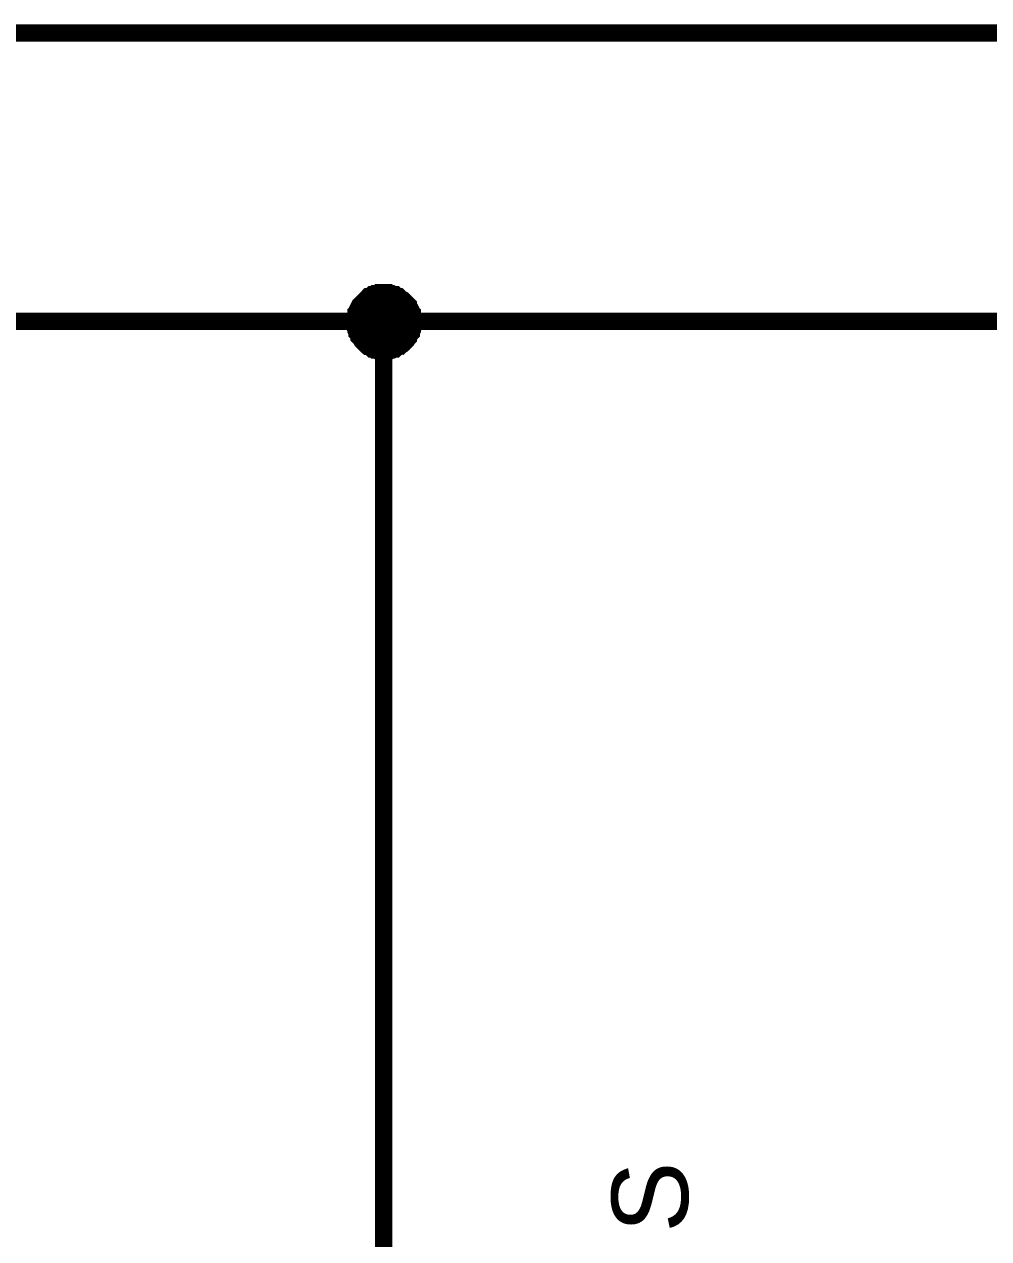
# Model space of a CAD drawing. Header units: millimetres. Extents: x -2024 to 917, y -725 to 13.
# Drawn here: x 445.85 to 462.58, y -177.18 to -156.13 of the extents above; entities that cross this region are included whole.
import ezdxf

# ---------------------------------------------------------------- set-up
doc = ezdxf.new("R2010")
doc.units = ezdxf.units.MM
doc.layers.add('Sheet', color=255, linetype='Continuous')
doc.styles.get("Standard").update_dxf_attribs({"font": 'arial.ttf'})

msp = doc.modelspace()

# ---------------------------------------------------------------- linework, layer by layer
at = {"layer": 'Sheet'}
for points, const_width in [([(402.115, -156.281), (424.608, -156.281), (499.568, -156.281), (509.565, -156.281), (557.034, -156.281)], 0.3), ([(451.587, -161.282), (451.587, -161.265), (451.587, -161.232), (451.587, -161.216), (451.603, -161.183), (451.603, -161.166), (451.603, -161.133), (451.62, -161.116), (451.62, -161.1), (451.636, -161.067), (451.653, -161.05), (451.653, -161.034), (451.669, -161), (451.686, -160.984), (451.703, -160.967), (451.719, -160.951), (451.736, -160.934), (451.752, -160.918), (451.769, -160.901), (451.785, -160.884), (451.802, -160.868), (451.818, -160.851), (451.851, -160.851), (451.868, -160.835), (451.885, -160.818), (451.918, -160.818), (451.934, -160.802), (451.951, -160.802), (451.984, -160.802), (452, -160.785), (452.034, -160.785), (452.05, -160.785), (452.083, -160.785)], 0.3), ([(451.587, -161.282), (451.587, -161.265), (451.587, -161.232), (451.587, -161.216), (451.603, -161.183), (451.603, -161.166), (451.603, -161.133), (451.62, -161.116), (451.62, -161.1), (451.636, -161.067), (451.653, -161.05), (451.653, -161.034), (451.669, -161), (451.686, -160.984), (451.703, -160.967), (451.719, -160.951), (451.736, -160.934), (451.752, -160.918), (451.769, -160.901), (451.785, -160.884), (451.802, -160.868), (451.818, -160.851), (451.851, -160.851), (451.868, -160.835), (451.885, -160.818), (451.918, -160.818), (451.934, -160.802), (451.951, -160.802), (451.984, -160.802), (452, -160.785), (452.034, -160.785), (452.05, -160.785), (452.083, -160.785)], 0.3), ([(451.587, -161.282), (451.587, -161.265), (451.587, -161.232), (451.587, -161.216), (451.603, -161.183), (451.603, -161.166), (451.603, -161.133), (451.62, -161.116), (451.62, -161.1), (451.636, -161.067), (451.653, -161.05), (451.653, -161.034), (451.669, -161), (451.686, -160.984), (451.703, -160.967), (451.719, -160.951), (451.736, -160.934), (451.752, -160.918), (451.769, -160.901), (451.785, -160.884), (451.802, -160.868), (451.818, -160.851), (451.851, -160.851), (451.868, -160.835), (451.885, -160.818), (451.918, -160.818), (451.934, -160.802), (451.951, -160.802), (451.984, -160.802), (452, -160.785), (452.034, -160.785), (452.05, -160.785), (452.083, -160.785)], 0.3), ([(451.587, -161.282), (451.587, -161.265), (451.587, -161.232), (451.587, -161.216), (451.603, -161.183), (451.603, -161.166), (451.603, -161.133), (451.62, -161.116), (451.62, -161.1), (451.636, -161.067), (451.653, -161.05), (451.653, -161.034), (451.669, -161), (451.686, -160.984), (451.703, -160.967), (451.719, -160.951), (451.736, -160.934), (451.752, -160.918), (451.769, -160.901), (451.785, -160.884), (451.802, -160.868), (451.818, -160.851), (451.851, -160.851), (451.868, -160.835), (451.885, -160.818), (451.918, -160.818), (451.934, -160.802), (451.951, -160.802), (451.984, -160.802), (452, -160.785), (452.034, -160.785), (452.05, -160.785), (452.083, -160.785)], 0.3), ([(451.587, -161.282), (451.587, -161.265), (451.587, -161.232), (451.587, -161.216), (451.603, -161.183), (451.603, -161.166), (451.603, -161.133), (451.62, -161.116), (451.62, -161.1), (451.636, -161.067), (451.653, -161.05), (451.653, -161.034), (451.669, -161), (451.686, -160.984), (451.703, -160.967), (451.719, -160.951), (451.736, -160.934), (451.752, -160.918), (451.769, -160.901), (451.785, -160.884), (451.802, -160.868), (451.818, -160.851), (451.851, -160.851), (451.868, -160.835), (451.885, -160.818), (451.918, -160.818), (451.934, -160.802), (451.951, -160.802), (451.984, -160.802), (452, -160.785), (452.034, -160.785), (452.05, -160.785), (452.083, -160.785)], 0.0991), ([(451.587, -161.282), (451.587, -161.265), (451.587, -161.232), (451.587, -161.216), (451.603, -161.183), (451.603, -161.166), (451.603, -161.133), (451.62, -161.116), (451.62, -161.1), (451.636, -161.067), (451.653, -161.05), (451.653, -161.034), (451.669, -161), (451.686, -160.984), (451.703, -160.967), (451.719, -160.951), (451.736, -160.934), (451.752, -160.918), (451.769, -160.901), (451.785, -160.884), (451.802, -160.868), (451.818, -160.851), (451.851, -160.851), (451.868, -160.835), (451.885, -160.818), (451.918, -160.818), (451.934, -160.802), (451.951, -160.802), (451.984, -160.802), (452, -160.785), (452.034, -160.785), (452.05, -160.785), (452.083, -160.785)], 0.0991), ([(451.587, -161.282), (451.587, -161.265), (451.587, -161.232), (451.587, -161.216), (451.603, -161.183), (451.603, -161.166), (451.603, -161.133), (451.62, -161.116), (451.62, -161.1), (451.636, -161.067), (451.653, -161.05), (451.653, -161.034), (451.669, -161), (451.686, -160.984), (451.703, -160.967), (451.719, -160.951), (451.736, -160.934), (451.752, -160.918), (451.769, -160.901), (451.785, -160.884), (451.802, -160.868), (451.818, -160.851), (451.851, -160.851), (451.868, -160.835), (451.885, -160.818), (451.918, -160.818), (451.934, -160.802), (451.951, -160.802), (451.984, -160.802), (452, -160.785), (452.034, -160.785), (452.05, -160.785), (452.083, -160.785)], 0.0991), ([(451.587, -161.282), (451.587, -161.265), (451.587, -161.232), (451.587, -161.216), (451.603, -161.183), (451.603, -161.166), (451.603, -161.133), (451.62, -161.116), (451.62, -161.1), (451.636, -161.067), (451.653, -161.05), (451.653, -161.034), (451.669, -161), (451.686, -160.984), (451.703, -160.967), (451.719, -160.951), (451.736, -160.934), (451.752, -160.918), (451.769, -160.901), (451.785, -160.884), (451.802, -160.868), (451.818, -160.851), (451.851, -160.851), (451.868, -160.835), (451.885, -160.818), (451.918, -160.818), (451.934, -160.802), (451.951, -160.802), (451.984, -160.802), (452, -160.785), (452.034, -160.785), (452.05, -160.785), (452.083, -160.785)], 0.0991), ([(452.083, -160.785), (452.083, -160.785)], 0.3), ([(452.083, -160.785), (452.116, -160.785), (452.133, -160.785), (452.166, -160.785), (452.182, -160.802), (452.216, -160.802), (452.232, -160.802), (452.265, -160.818), (452.282, -160.818), (452.298, -160.835), (452.331, -160.851), (452.348, -160.851), (452.365, -160.868), (452.381, -160.884), (452.414, -160.901), (452.431, -160.918), (452.447, -160.934), (452.464, -160.951), (452.48, -160.967), (452.497, -160.984), (452.514, -161), (452.514, -161.034), (452.53, -161.05), (452.547, -161.067), (452.563, -161.1), (452.563, -161.116), (452.58, -161.133), (452.58, -161.166), (452.58, -161.183), (452.596, -161.216), (452.596, -161.232), (452.596, -161.265), (452.596, -161.282)], 0.3), ([(452.083, -160.785), (452.083, -160.785)], 0.3), ([(452.083, -160.785), (452.116, -160.785), (452.133, -160.785), (452.166, -160.785), (452.182, -160.802), (452.216, -160.802), (452.232, -160.802), (452.265, -160.818), (452.282, -160.818), (452.298, -160.835), (452.331, -160.851), (452.348, -160.851), (452.365, -160.868), (452.381, -160.884), (452.414, -160.901), (452.431, -160.918), (452.447, -160.934), (452.464, -160.951), (452.48, -160.967), (452.497, -160.984), (452.514, -161), (452.514, -161.034), (452.53, -161.05), (452.547, -161.067), (452.563, -161.1), (452.563, -161.116), (452.58, -161.133), (452.58, -161.166), (452.58, -161.183), (452.596, -161.216), (452.596, -161.232), (452.596, -161.265), (452.596, -161.282)], 0.3), ([(452.083, -160.785), (452.083, -160.785)], 0.3), ([(452.083, -160.785), (452.116, -160.785), (452.133, -160.785), (452.166, -160.785), (452.182, -160.802), (452.216, -160.802), (452.232, -160.802), (452.265, -160.818), (452.282, -160.818), (452.298, -160.835), (452.331, -160.851), (452.348, -160.851), (452.365, -160.868), (452.381, -160.884), (452.414, -160.901), (452.431, -160.918), (452.447, -160.934), (452.464, -160.951), (452.48, -160.967), (452.497, -160.984), (452.514, -161), (452.514, -161.034), (452.53, -161.05), (452.547, -161.067), (452.563, -161.1), (452.563, -161.116), (452.58, -161.133), (452.58, -161.166), (452.58, -161.183), (452.596, -161.216), (452.596, -161.232), (452.596, -161.265), (452.596, -161.282)], 0.3), ([(452.083, -160.785), (452.083, -160.785)], 0.3), ([(452.083, -160.785), (452.116, -160.785), (452.133, -160.785), (452.166, -160.785), (452.182, -160.802), (452.216, -160.802), (452.232, -160.802), (452.265, -160.818), (452.282, -160.818), (452.298, -160.835), (452.331, -160.851), (452.348, -160.851), (452.365, -160.868), (452.381, -160.884), (452.414, -160.901), (452.431, -160.918), (452.447, -160.934), (452.464, -160.951), (452.48, -160.967), (452.497, -160.984), (452.514, -161), (452.514, -161.034), (452.53, -161.05), (452.547, -161.067), (452.563, -161.1), (452.563, -161.116), (452.58, -161.133), (452.58, -161.166), (452.58, -161.183), (452.596, -161.216), (452.596, -161.232), (452.596, -161.265), (452.596, -161.282)], 0.3), ([(452.083, -160.785), (452.083, -160.785)], 0.0991), ([(452.083, -160.785), (452.116, -160.785), (452.133, -160.785), (452.166, -160.785), (452.182, -160.802), (452.216, -160.802), (452.232, -160.802), (452.265, -160.818), (452.282, -160.818), (452.298, -160.835), (452.331, -160.851), (452.348, -160.851), (452.365, -160.868), (452.381, -160.884), (452.414, -160.901), (452.431, -160.918), (452.447, -160.934), (452.464, -160.951), (452.48, -160.967), (452.497, -160.984), (452.514, -161), (452.514, -161.034), (452.53, -161.05), (452.547, -161.067), (452.563, -161.1), (452.563, -161.116), (452.58, -161.133), (452.58, -161.166), (452.58, -161.183), (452.596, -161.216), (452.596, -161.232), (452.596, -161.265), (452.596, -161.282)], 0.0991), ([(452.083, -160.785), (452.083, -160.785)], 0.0991), ([(452.083, -160.785), (452.116, -160.785), (452.133, -160.785), (452.166, -160.785), (452.182, -160.802), (452.216, -160.802), (452.232, -160.802), (452.265, -160.818), (452.282, -160.818), (452.298, -160.835), (452.331, -160.851), (452.348, -160.851), (452.365, -160.868), (452.381, -160.884), (452.414, -160.901), (452.431, -160.918), (452.447, -160.934), (452.464, -160.951), (452.48, -160.967), (452.497, -160.984), (452.514, -161), (452.514, -161.034), (452.53, -161.05), (452.547, -161.067), (452.563, -161.1), (452.563, -161.116), (452.58, -161.133), (452.58, -161.166), (452.58, -161.183), (452.596, -161.216), (452.596, -161.232), (452.596, -161.265), (452.596, -161.282)], 0.0991), ([(452.083, -160.785), (452.083, -160.785)], 0.0991), ([(452.083, -160.785), (452.116, -160.785), (452.133, -160.785), (452.166, -160.785), (452.182, -160.802), (452.216, -160.802), (452.232, -160.802), (452.265, -160.818), (452.282, -160.818), (452.298, -160.835), (452.331, -160.851), (452.348, -160.851), (452.365, -160.868), (452.381, -160.884), (452.414, -160.901), (452.431, -160.918), (452.447, -160.934), (452.464, -160.951), (452.48, -160.967), (452.497, -160.984), (452.514, -161), (452.514, -161.034), (452.53, -161.05), (452.547, -161.067), (452.563, -161.1), (452.563, -161.116), (452.58, -161.133), (452.58, -161.166), (452.58, -161.183), (452.596, -161.216), (452.596, -161.232), (452.596, -161.265), (452.596, -161.282)], 0.0991), ([(452.083, -160.785), (452.083, -160.785)], 0.0991), ([(452.083, -160.785), (452.116, -160.785), (452.133, -160.785), (452.166, -160.785), (452.182, -160.802), (452.216, -160.802), (452.232, -160.802), (452.265, -160.818), (452.282, -160.818), (452.298, -160.835), (452.331, -160.851), (452.348, -160.851), (452.365, -160.868), (452.381, -160.884), (452.414, -160.901), (452.431, -160.918), (452.447, -160.934), (452.464, -160.951), (452.48, -160.967), (452.497, -160.984), (452.514, -161), (452.514, -161.034), (452.53, -161.05), (452.547, -161.067), (452.563, -161.1), (452.563, -161.116), (452.58, -161.133), (452.58, -161.166), (452.58, -161.183), (452.596, -161.216), (452.596, -161.232), (452.596, -161.265), (452.596, -161.282)], 0.0991), ([(337.136, -166.283), (337.136, -161.282), (412.112, -161.282), (432.089, -161.282), (452.083, -161.282), (479.575, -161.282), (557.034, -161.282)], 0.3), ([(452.083, -161.795), (452.05, -161.795), (452.034, -161.795), (452, -161.795), (451.984, -161.779), (451.951, -161.779), (451.934, -161.779), (451.918, -161.762), (451.885, -161.762), (451.868, -161.746), (451.851, -161.729), (451.818, -161.712), (451.802, -161.712), (451.785, -161.696), (451.769, -161.679), (451.752, -161.663), (451.736, -161.646), (451.719, -161.63), (451.703, -161.613), (451.686, -161.58), (451.669, -161.563), (451.653, -161.547), (451.653, -161.53), (451.636, -161.497), (451.62, -161.481), (451.62, -161.464), (451.603, -161.431), (451.603, -161.414), (451.603, -161.381), (451.587, -161.365), (451.587, -161.332), (451.587, -161.315), (451.587, -161.282)], 0.3), ([(451.587, -161.282), (451.587, -161.282)], 0.3), ([(452.083, -161.795), (452.05, -161.795), (452.034, -161.795), (452, -161.795), (451.984, -161.779), (451.951, -161.779), (451.934, -161.779), (451.918, -161.762), (451.885, -161.762), (451.868, -161.746), (451.851, -161.729), (451.818, -161.712), (451.802, -161.712), (451.785, -161.696), (451.769, -161.679), (451.752, -161.663), (451.736, -161.646), (451.719, -161.63), (451.703, -161.613), (451.686, -161.58), (451.669, -161.563), (451.653, -161.547), (451.653, -161.53), (451.636, -161.497), (451.62, -161.481), (451.62, -161.464), (451.603, -161.431), (451.603, -161.414), (451.603, -161.381), (451.587, -161.365), (451.587, -161.332), (451.587, -161.315), (451.587, -161.282)], 0.3), ([(451.587, -161.282), (451.587, -161.282)], 0.3), ([(452.083, -161.795), (452.05, -161.795), (452.034, -161.795), (452, -161.795), (451.984, -161.779), (451.951, -161.779), (451.934, -161.779), (451.918, -161.762), (451.885, -161.762), (451.868, -161.746), (451.851, -161.729), (451.818, -161.712), (451.802, -161.712), (451.785, -161.696), (451.769, -161.679), (451.752, -161.663), (451.736, -161.646), (451.719, -161.63), (451.703, -161.613), (451.686, -161.58), (451.669, -161.563), (451.653, -161.547), (451.653, -161.53), (451.636, -161.497), (451.62, -161.481), (451.62, -161.464), (451.603, -161.431), (451.603, -161.414), (451.603, -161.381), (451.587, -161.365), (451.587, -161.332), (451.587, -161.315), (451.587, -161.282)], 0.3), ([(451.587, -161.282), (451.587, -161.282)], 0.3), ([(452.083, -161.795), (452.05, -161.795), (452.034, -161.795), (452, -161.795), (451.984, -161.779), (451.951, -161.779), (451.934, -161.779), (451.918, -161.762), (451.885, -161.762), (451.868, -161.746), (451.851, -161.729), (451.818, -161.712), (451.802, -161.712), (451.785, -161.696), (451.769, -161.679), (451.752, -161.663), (451.736, -161.646), (451.719, -161.63), (451.703, -161.613), (451.686, -161.58), (451.669, -161.563), (451.653, -161.547), (451.653, -161.53), (451.636, -161.497), (451.62, -161.481), (451.62, -161.464), (451.603, -161.431), (451.603, -161.414), (451.603, -161.381), (451.587, -161.365), (451.587, -161.332), (451.587, -161.315), (451.587, -161.282)], 0.3), ([(451.587, -161.282), (451.587, -161.282)], 0.3), ([(452.083, -161.795), (452.05, -161.795), (452.034, -161.795), (452, -161.795), (451.984, -161.779), (451.951, -161.779), (451.934, -161.779), (451.918, -161.762), (451.885, -161.762), (451.868, -161.746), (451.851, -161.729), (451.818, -161.712), (451.802, -161.712), (451.785, -161.696), (451.769, -161.679), (451.752, -161.663), (451.736, -161.646), (451.719, -161.63), (451.703, -161.613), (451.686, -161.58), (451.669, -161.563), (451.653, -161.547), (451.653, -161.53), (451.636, -161.497), (451.62, -161.481), (451.62, -161.464), (451.603, -161.431), (451.603, -161.414), (451.603, -161.381), (451.587, -161.365), (451.587, -161.332), (451.587, -161.315), (451.587, -161.282)], 0.0991), ([(451.587, -161.282), (451.587, -161.282)], 0.0991), ([(452.083, -161.795), (452.05, -161.795), (452.034, -161.795), (452, -161.795), (451.984, -161.779), (451.951, -161.779), (451.934, -161.779), (451.918, -161.762), (451.885, -161.762), (451.868, -161.746), (451.851, -161.729), (451.818, -161.712), (451.802, -161.712), (451.785, -161.696), (451.769, -161.679), (451.752, -161.663), (451.736, -161.646), (451.719, -161.63), (451.703, -161.613), (451.686, -161.58), (451.669, -161.563), (451.653, -161.547), (451.653, -161.53), (451.636, -161.497), (451.62, -161.481), (451.62, -161.464), (451.603, -161.431), (451.603, -161.414), (451.603, -161.381), (451.587, -161.365), (451.587, -161.332), (451.587, -161.315), (451.587, -161.282)], 0.0991), ([(451.587, -161.282), (451.587, -161.282)], 0.0991), ([(452.083, -161.795), (452.05, -161.795), (452.034, -161.795), (452, -161.795), (451.984, -161.779), (451.951, -161.779), (451.934, -161.779), (451.918, -161.762), (451.885, -161.762), (451.868, -161.746), (451.851, -161.729), (451.818, -161.712), (451.802, -161.712), (451.785, -161.696), (451.769, -161.679), (451.752, -161.663), (451.736, -161.646), (451.719, -161.63), (451.703, -161.613), (451.686, -161.58), (451.669, -161.563), (451.653, -161.547), (451.653, -161.53), (451.636, -161.497), (451.62, -161.481), (451.62, -161.464), (451.603, -161.431), (451.603, -161.414), (451.603, -161.381), (451.587, -161.365), (451.587, -161.332), (451.587, -161.315), (451.587, -161.282)], 0.0991), ([(451.587, -161.282), (451.587, -161.282)], 0.0991), ([(452.083, -161.795), (452.05, -161.795), (452.034, -161.795), (452, -161.795), (451.984, -161.779), (451.951, -161.779), (451.934, -161.779), (451.918, -161.762), (451.885, -161.762), (451.868, -161.746), (451.851, -161.729), (451.818, -161.712), (451.802, -161.712), (451.785, -161.696), (451.769, -161.679), (451.752, -161.663), (451.736, -161.646), (451.719, -161.63), (451.703, -161.613), (451.686, -161.58), (451.669, -161.563), (451.653, -161.547), (451.653, -161.53), (451.636, -161.497), (451.62, -161.481), (451.62, -161.464), (451.603, -161.431), (451.603, -161.414), (451.603, -161.381), (451.587, -161.365), (451.587, -161.332), (451.587, -161.315), (451.587, -161.282)], 0.0991), ([(451.587, -161.282), (451.587, -161.282)], 0.0991), ([(452.083, -176.284), (452.083, -161.282)], 0.3), ([(452.596, -161.282), (452.596, -161.315), (452.596, -161.332), (452.596, -161.365), (452.58, -161.381), (452.58, -161.414), (452.58, -161.431), (452.563, -161.464), (452.563, -161.481), (452.547, -161.497), (452.53, -161.53), (452.514, -161.547), (452.514, -161.563), (452.497, -161.58), (452.48, -161.613), (452.464, -161.63), (452.447, -161.646), (452.431, -161.663), (452.414, -161.679), (452.381, -161.696), (452.365, -161.712), (452.348, -161.712), (452.331, -161.729), (452.298, -161.746), (452.282, -161.762), (452.265, -161.762), (452.232, -161.779), (452.216, -161.779), (452.182, -161.779), (452.166, -161.795), (452.133, -161.795), (452.116, -161.795), (452.083, -161.795)], 0.3), ([(452.596, -161.282), (452.596, -161.315), (452.596, -161.332), (452.596, -161.365), (452.58, -161.381), (452.58, -161.414), (452.58, -161.431), (452.563, -161.464), (452.563, -161.481), (452.547, -161.497), (452.53, -161.53), (452.514, -161.547), (452.514, -161.563), (452.497, -161.58), (452.48, -161.613), (452.464, -161.63), (452.447, -161.646), (452.431, -161.663), (452.414, -161.679), (452.381, -161.696), (452.365, -161.712), (452.348, -161.712), (452.331, -161.729), (452.298, -161.746), (452.282, -161.762), (452.265, -161.762), (452.232, -161.779), (452.216, -161.779), (452.182, -161.779), (452.166, -161.795), (452.133, -161.795), (452.116, -161.795), (452.083, -161.795)], 0.3), ([(452.596, -161.282), (452.596, -161.315), (452.596, -161.332), (452.596, -161.365), (452.58, -161.381), (452.58, -161.414), (452.58, -161.431), (452.563, -161.464), (452.563, -161.481), (452.547, -161.497), (452.53, -161.53), (452.514, -161.547), (452.514, -161.563), (452.497, -161.58), (452.48, -161.613), (452.464, -161.63), (452.447, -161.646), (452.431, -161.663), (452.414, -161.679), (452.381, -161.696), (452.365, -161.712), (452.348, -161.712), (452.331, -161.729), (452.298, -161.746), (452.282, -161.762), (452.265, -161.762), (452.232, -161.779), (452.216, -161.779), (452.182, -161.779), (452.166, -161.795), (452.133, -161.795), (452.116, -161.795), (452.083, -161.795)], 0.3), ([(452.596, -161.282), (452.596, -161.315), (452.596, -161.332), (452.596, -161.365), (452.58, -161.381), (452.58, -161.414), (452.58, -161.431), (452.563, -161.464), (452.563, -161.481), (452.547, -161.497), (452.53, -161.53), (452.514, -161.547), (452.514, -161.563), (452.497, -161.58), (452.48, -161.613), (452.464, -161.63), (452.447, -161.646), (452.431, -161.663), (452.414, -161.679), (452.381, -161.696), (452.365, -161.712), (452.348, -161.712), (452.331, -161.729), (452.298, -161.746), (452.282, -161.762), (452.265, -161.762), (452.232, -161.779), (452.216, -161.779), (452.182, -161.779), (452.166, -161.795), (452.133, -161.795), (452.116, -161.795), (452.083, -161.795)], 0.3), ([(452.596, -161.282), (452.596, -161.315), (452.596, -161.332), (452.596, -161.365), (452.58, -161.381), (452.58, -161.414), (452.58, -161.431), (452.563, -161.464), (452.563, -161.481), (452.547, -161.497), (452.53, -161.53), (452.514, -161.547), (452.514, -161.563), (452.497, -161.58), (452.48, -161.613), (452.464, -161.63), (452.447, -161.646), (452.431, -161.663), (452.414, -161.679), (452.381, -161.696), (452.365, -161.712), (452.348, -161.712), (452.331, -161.729), (452.298, -161.746), (452.282, -161.762), (452.265, -161.762), (452.232, -161.779), (452.216, -161.779), (452.182, -161.779), (452.166, -161.795), (452.133, -161.795), (452.116, -161.795), (452.083, -161.795)], 0.0991), ([(452.596, -161.282), (452.596, -161.315), (452.596, -161.332), (452.596, -161.365), (452.58, -161.381), (452.58, -161.414), (452.58, -161.431), (452.563, -161.464), (452.563, -161.481), (452.547, -161.497), (452.53, -161.53), (452.514, -161.547), (452.514, -161.563), (452.497, -161.58), (452.48, -161.613), (452.464, -161.63), (452.447, -161.646), (452.431, -161.663), (452.414, -161.679), (452.381, -161.696), (452.365, -161.712), (452.348, -161.712), (452.331, -161.729), (452.298, -161.746), (452.282, -161.762), (452.265, -161.762), (452.232, -161.779), (452.216, -161.779), (452.182, -161.779), (452.166, -161.795), (452.133, -161.795), (452.116, -161.795), (452.083, -161.795)], 0.0991), ([(452.596, -161.282), (452.596, -161.315), (452.596, -161.332), (452.596, -161.365), (452.58, -161.381), (452.58, -161.414), (452.58, -161.431), (452.563, -161.464), (452.563, -161.481), (452.547, -161.497), (452.53, -161.53), (452.514, -161.547), (452.514, -161.563), (452.497, -161.58), (452.48, -161.613), (452.464, -161.63), (452.447, -161.646), (452.431, -161.663), (452.414, -161.679), (452.381, -161.696), (452.365, -161.712), (452.348, -161.712), (452.331, -161.729), (452.298, -161.746), (452.282, -161.762), (452.265, -161.762), (452.232, -161.779), (452.216, -161.779), (452.182, -161.779), (452.166, -161.795), (452.133, -161.795), (452.116, -161.795), (452.083, -161.795)], 0.0991), ([(452.596, -161.282), (452.596, -161.315), (452.596, -161.332), (452.596, -161.365), (452.58, -161.381), (452.58, -161.414), (452.58, -161.431), (452.563, -161.464), (452.563, -161.481), (452.547, -161.497), (452.53, -161.53), (452.514, -161.547), (452.514, -161.563), (452.497, -161.58), (452.48, -161.613), (452.464, -161.63), (452.447, -161.646), (452.431, -161.663), (452.414, -161.679), (452.381, -161.696), (452.365, -161.712), (452.348, -161.712), (452.331, -161.729), (452.298, -161.746), (452.282, -161.762), (452.265, -161.762), (452.232, -161.779), (452.216, -161.779), (452.182, -161.779), (452.166, -161.795), (452.133, -161.795), (452.116, -161.795), (452.083, -161.795)], 0.0991), ([(452.596, -161.282), (452.596, -161.282), (452.596, -161.282), (452.596, -161.282), (452.596, -161.282), (452.596, -161.282), (452.596, -161.282), (452.596, -161.282), (452.596, -161.282), (452.596, -161.282), (452.596, -161.282), (452.596, -161.282), (452.596, -161.282), (452.596, -161.282), (452.596, -161.282), (452.596, -161.282), (452.596, -161.282), (452.596, -161.282), (452.596, -161.282), (452.596, -161.282), (452.596, -161.282), (452.596, -161.282), (452.596, -161.282), (452.596, -161.282), (452.596, -161.282), (452.596, -161.282), (452.596, -161.282), (452.596, -161.282), (452.596, -161.282), (452.596, -161.282), (452.596, -161.282), (452.596, -161.282), (452.596, -161.282)], 0.3), ([(452.596, -161.282), (452.596, -161.282)], 0.3), ([(452.596, -161.282), (452.596, -161.282), (452.596, -161.282), (452.596, -161.282), (452.596, -161.282), (452.596, -161.282), (452.596, -161.282), (452.596, -161.282), (452.596, -161.282), (452.596, -161.282), (452.596, -161.282), (452.596, -161.282), (452.596, -161.282), (452.596, -161.282), (452.596, -161.282), (452.596, -161.282), (452.596, -161.282), (452.596, -161.282), (452.596, -161.282), (452.596, -161.282), (452.596, -161.282), (452.596, -161.282), (452.596, -161.282), (452.596, -161.282), (452.596, -161.282), (452.596, -161.282), (452.596, -161.282), (452.596, -161.282), (452.596, -161.282), (452.596, -161.282), (452.596, -161.282), (452.596, -161.282), (452.596, -161.282)], 0.3), ([(452.596, -161.282), (452.596, -161.282)], 0.3), ([(452.596, -161.282), (452.596, -161.282), (452.596, -161.282), (452.596, -161.282), (452.596, -161.282), (452.596, -161.282), (452.596, -161.282), (452.596, -161.282), (452.596, -161.282), (452.596, -161.282), (452.596, -161.282), (452.596, -161.282), (452.596, -161.282), (452.596, -161.282), (452.596, -161.282), (452.596, -161.282), (452.596, -161.282), (452.596, -161.282), (452.596, -161.282), (452.596, -161.282), (452.596, -161.282), (452.596, -161.282), (452.596, -161.282), (452.596, -161.282), (452.596, -161.282), (452.596, -161.282), (452.596, -161.282), (452.596, -161.282), (452.596, -161.282), (452.596, -161.282), (452.596, -161.282), (452.596, -161.282), (452.596, -161.282)], 0.3), ([(452.596, -161.282), (452.596, -161.282)], 0.3), ([(452.596, -161.282), (452.596, -161.282), (452.596, -161.282), (452.596, -161.282), (452.596, -161.282), (452.596, -161.282), (452.596, -161.282), (452.596, -161.282), (452.596, -161.282), (452.596, -161.282), (452.596, -161.282), (452.596, -161.282), (452.596, -161.282), (452.596, -161.282), (452.596, -161.282), (452.596, -161.282), (452.596, -161.282), (452.596, -161.282), (452.596, -161.282), (452.596, -161.282), (452.596, -161.282), (452.596, -161.282), (452.596, -161.282), (452.596, -161.282), (452.596, -161.282), (452.596, -161.282), (452.596, -161.282), (452.596, -161.282), (452.596, -161.282), (452.596, -161.282), (452.596, -161.282), (452.596, -161.282), (452.596, -161.282)], 0.3), ([(452.596, -161.282), (452.596, -161.282)], 0.3), ([(452.596, -161.282), (452.596, -161.282), (452.596, -161.282), (452.596, -161.282), (452.596, -161.282), (452.596, -161.282), (452.596, -161.282), (452.596, -161.282), (452.596, -161.282), (452.596, -161.282), (452.596, -161.282), (452.596, -161.282), (452.596, -161.282), (452.596, -161.282), (452.596, -161.282), (452.596, -161.282), (452.596, -161.282), (452.596, -161.282), (452.596, -161.282), (452.596, -161.282), (452.596, -161.282), (452.596, -161.282), (452.596, -161.282), (452.596, -161.282), (452.596, -161.282), (452.596, -161.282), (452.596, -161.282), (452.596, -161.282), (452.596, -161.282), (452.596, -161.282), (452.596, -161.282), (452.596, -161.282), (452.596, -161.282)], 0.0991), ([(452.596, -161.282), (452.596, -161.282)], 0.0991), ([(452.596, -161.282), (452.596, -161.282), (452.596, -161.282), (452.596, -161.282), (452.596, -161.282), (452.596, -161.282), (452.596, -161.282), (452.596, -161.282), (452.596, -161.282), (452.596, -161.282), (452.596, -161.282), (452.596, -161.282), (452.596, -161.282), (452.596, -161.282), (452.596, -161.282), (452.596, -161.282), (452.596, -161.282), (452.596, -161.282), (452.596, -161.282), (452.596, -161.282), (452.596, -161.282), (452.596, -161.282), (452.596, -161.282), (452.596, -161.282), (452.596, -161.282), (452.596, -161.282), (452.596, -161.282), (452.596, -161.282), (452.596, -161.282), (452.596, -161.282), (452.596, -161.282), (452.596, -161.282), (452.596, -161.282)], 0.0991), ([(452.596, -161.282), (452.596, -161.282)], 0.0991), ([(452.596, -161.282), (452.596, -161.282), (452.596, -161.282), (452.596, -161.282), (452.596, -161.282), (452.596, -161.282), (452.596, -161.282), (452.596, -161.282), (452.596, -161.282), (452.596, -161.282), (452.596, -161.282), (452.596, -161.282), (452.596, -161.282), (452.596, -161.282), (452.596, -161.282), (452.596, -161.282), (452.596, -161.282), (452.596, -161.282), (452.596, -161.282), (452.596, -161.282), (452.596, -161.282), (452.596, -161.282), (452.596, -161.282), (452.596, -161.282), (452.596, -161.282), (452.596, -161.282), (452.596, -161.282), (452.596, -161.282), (452.596, -161.282), (452.596, -161.282), (452.596, -161.282), (452.596, -161.282), (452.596, -161.282)], 0.0991), ([(452.596, -161.282), (452.596, -161.282)], 0.0991), ([(452.596, -161.282), (452.596, -161.282), (452.596, -161.282), (452.596, -161.282), (452.596, -161.282), (452.596, -161.282), (452.596, -161.282), (452.596, -161.282), (452.596, -161.282), (452.596, -161.282), (452.596, -161.282), (452.596, -161.282), (452.596, -161.282), (452.596, -161.282), (452.596, -161.282), (452.596, -161.282), (452.596, -161.282), (452.596, -161.282), (452.596, -161.282), (452.596, -161.282), (452.596, -161.282), (452.596, -161.282), (452.596, -161.282), (452.596, -161.282), (452.596, -161.282), (452.596, -161.282), (452.596, -161.282), (452.596, -161.282), (452.596, -161.282), (452.596, -161.282), (452.596, -161.282), (452.596, -161.282), (452.596, -161.282)], 0.0991), ([(452.596, -161.282), (452.596, -161.282)], 0.0991), ([(452.083, -178.785), (452.083, -176.284)], 0.3)]:
    msp.add_lwpolyline(points, dxfattribs=dict(at, const_width=const_width))
at = {"layer": 'Sheet', "const_width": 0.508}
msp.add_lwpolyline([(451.835, -161.282, 1), (452.343, -161.282, 1)], format="xyb", close=True, dxfattribs=at)

# ---------------------------------------------------------------- texts
at = {"layer": 'Sheet'}
msp.add_text('S', height=1.325, rotation=90, dxfattribs=at).set_placement((457.363, -177.079))

doc.saveas('drawing.dxf')
